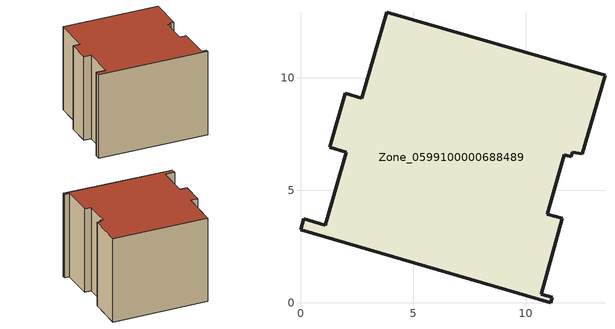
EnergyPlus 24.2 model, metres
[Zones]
Zone_0599100000688489
 floor ground (C_G): 11.17,0.25 11.12,0 0,3.26 0.14,3.73 1.1,3.45 2.04,6.7 1.29,6.91 1.98,9.32 2.73,9.1 3.83,12.92 13.52,10.11 12.5,6.62 12.07,6.7 12.01,6.49 11.72,6.58 10.95,3.95 11.62,3.77 10.68,0.39 z0
 wall outside (C_F): 11.12,0 11.17,0.25 10.68,0.39 11.62,3.77 10.95,3.95 11.72,6.58 12.01,6.49 12.07,6.7 12.5,6.62 13.52,10.11 3.83,12.92 2.73,9.1 1.98,9.32 1.29,6.91 2.04,6.7 1.1,3.45 0.14,3.73 0,3.26 11.12,0 z0:9.16
 roof outside (C_R): 12.07,6.7 12.5,6.62 13.52,10.11 3.83,12.92 2.73,9.1 1.98,9.32 1.29,6.91 2.04,6.7 1.1,3.45 0.14,3.73 0,3.26 11.12,0 11.17,0.25 10.68,0.39 11.62,3.77 10.95,3.95 11.72,6.58 12.01,6.49 z9.16
[BUILDING]
Pand.0599100000688489: North Axis=0; Terrain=City; Loads Convergence Tolerance Value=0.04; Temperature Convergence Tolerance Value=0.4; Solar Distribution=FullExterior; Maximum Number of Warmup Days=25; Minimum Number of Warmup Days=1
[Site:Location]
Rotterdam.The.Hague.AP_ZH_NLD Design_Conditions: Latitude=51.96; Longitude=4.45; Time Zone=1; Elevation=-4.5
[SITE:GROUNDTEMPERATURE:BUILDINGSURFACE]
18, 18, 18, 18, 18, 18, 18, 18, 18, 18, 18, 18
[MATERIAL] Thermal Absorptance=0.9; Solar Absorptance=0.7; Visible Absorptance=0.7
Name | Roughness | Thickness | Conductivity | Density | Specific Heat
G.TI.1946 | MediumSmooth | 0.15 | 1 | 540 | 1210
F.TI.1946 | Rough | 0.3 | 0.857143 | 1920 | 840
R.TI.1946 | MediumRough | 0.2 | 0.1 | 1500 | 1000
[CONSTRUCTION]
C_G: G.TI.1946
C_F: F.TI.1946
C_R: R.TI.1946
[ZONE]
Zone_0599100000688489: Type=1; Multiplier=1; Ceiling Height=Autocalculate; Volume=Autocalculate; Floor Area=autocalculate; Part of Total Floor Area=Yes
[ZONEINFILTRATION:DESIGNFLOWRATE]
Infil_Zone_0599100000688489: Zone or ZoneList or Space or SpaceList=Zone_0599100000688489; Schedule=AlwaysOn; Design Flow Rate Calculation Method=Flow/Area; Flow Rate per Floor Area=0.003; Constant Term Coefficient=1; Temperature Term Coefficient=0; Velocity Term Coefficient=0; Velocity Squared Term Coefficient=0
[HVACTEMPLATE:ZONE:IDEALLOADSAIRSYSTEM]
Zone_0599100000688489: Maximum Heating Supply Air Temperature=50; Minimum Cooling Supply Air Temperature=13; Maximum Heating Supply Air Humidity Ratio=0.0156; Minimum Cooling Supply Air Humidity Ratio=0.0077; Heating Limit=NoLimit; Cooling Limit=NoLimit; Dehumidification Control Type=ConstantSensibleHeatRatio; Cooling Sensible Heat Ratio=0.7; Dehumidification Setpoint=60; Humidification Control Type=None; Humidification Setpoint=30; Outdoor Air Method=None; Outdoor Air Flow Rate per Person=0.00944; Outdoor Air Flow Rate per Zone Floor Area=0; Outdoor Air Flow Rate per Zone=0; Demand Controlled Ventilation Type=None; Outdoor Air Economizer Type=NoEconomizer; Heat Recovery Type=None; Sensible Heat Recovery Effectiveness=0.7; Latent Heat Recovery Effectiveness=0.65
[ZONECONTROL:THERMOSTAT]
ThermostatControl_Zone_0599100000688489: Zone or ZoneList=Zone_0599100000688489; Control Type Schedule=DualSetpointControlType; Control 1=Thermostat_Zone_0599100000688489; Temperature Difference Between Cutout And Setpoint=0
[THERMOSTATSETPOINT:DUALSETPOINT]
Thermostat_Zone_0599100000688489: Heating Setpoint Temperature Schedule=HeatingSetpoint_Zone_0599100000688489; Cooling Setpoint Temperature Schedule=CoolingSetpoint_Zone_0599100000688489
[SCHEDULE:COMPACT]
HeatingSetpoint_Zone_0599100000688489: Through: 12/31, For: AllDays, Until: 24:00, 21
CoolingSetpoint_Zone_0599100000688489: Through: 12/31, For: AllDays, Until: 24:00, 24
DualSetpointControlType: Through: 12/31, For: AllDays, Until: 24:00, 4
AlwaysOn: Through: 12/31, For: AllDays, Until: 24:00, 1
